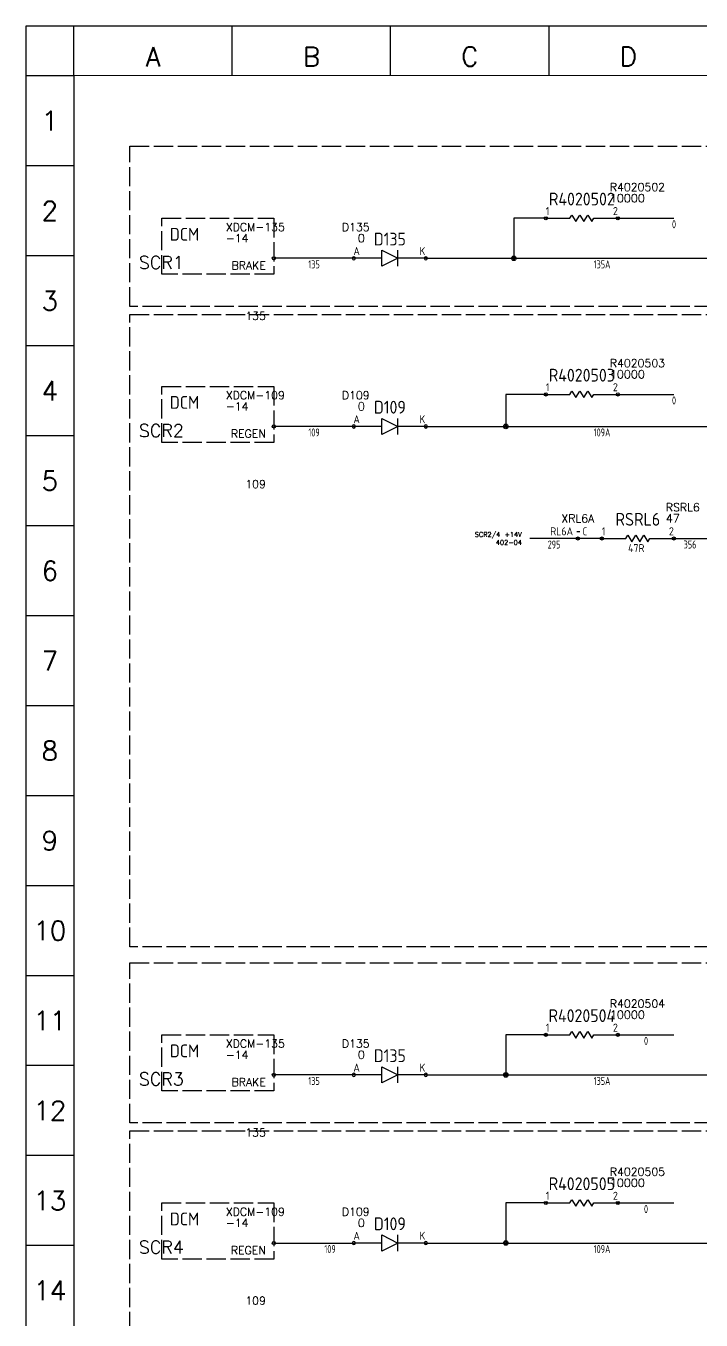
# Model space of a CAD drawing. Header units: millimetres. Extents: x 0 to 1020, y 0 to 646.
# Drawn here: x 0 to 211, y 240.9 to 645.1 of the extents above; entities that cross this region are included whole.
import ezdxf
from ezdxf.enums import TextEntityAlignment as Align

# ---------------------------------------------------------------- set-up
doc = ezdxf.new("R2010")
doc.units = ezdxf.units.MM
doc.header["$LTSCALE"] = 0.5
doc.linetypes.add('ACAD_ISO02W100', pattern=[15, 12, -3])
for name, color, linetype in [('LOCBOX', 7, 'ACAD_ISO02W100'), ('OUTLINE_GRID', 7, 'Continuous'), ('SYMS', 7, 'Continuous'), ('WIREFIXED', 7, 'Continuous'), ('WIRES', 7, 'Continuous')]:
    doc.layers.add(name, color=color, linetype=linetype)
doc.layers.add('NETLIST', color=50, linetype='Continuous', plot=False)
doc.styles.get("Standard").update_dxf_attribs({"font": 'txt.shx', "bigfont": 'gbcbig.shx'})
doc.styles.add('WD', font='romans.shx', dxfattribs={"bigfont": 'gbcbig.shx'})
doc.styles.add('WD_IEC', font='isocp2.shx', dxfattribs={"width": 0.9, "height": 4})

# ---------------------------------------------------------------- blocks, each defined once
blk = doc.blocks.new('2010 Grid')
at = {"layer": 'OUTLINE_GRID'}
for p, q in [((0, 481.25), (0, 0)), ((850, 481.25), (0, 481.25)), ((12.5, 468.31), (12.5, 481.25)), ((53.75, 468.33), (53.75, 481.27)), ((95, 468.35), (95, 481.29)), ((136.25, 468.37), (136.25, 481.32)), ((12.5, 468.31), (0, 468.31)), ((837.5, 468.74), (12.5, 468.31)), ((12.5, 468.31), (12.5, 0)), ((12.5, 444.89), (0, 444.89)), ((12.5, 421.47), (0, 421.47)), ((12.5, 398.06), (0, 398.06)), ((12.5, 374.64), (0, 374.64)), ((12.5, 351.23), (0, 351.23)), ((12.5, 327.81), (0, 327.81)), ((12.5, 304.4), (0, 304.4)), ((12.5, 280.98), (0, 280.98)), ((12.5, 257.57), (0, 257.57)), ((12.5, 234.15), (0, 234.15)), ((12.5, 210.74), (0, 210.74)), ((12.5, 187.32), (0, 187.32)), ((12.5, 163.91), (0, 163.91))]:
    blk.add_line(p, q, dxfattribs=at)
at = {"layer": 'OUTLINE_GRID', "char_height": 5, "width": 17.7556, "attachment_point": 5}
for s, insert in [('A', (33.12, 473.28)), ('B', (74.38, 473.3)), ('C', (115.62, 473.32)), ('D', (156.88, 473.34)), ('1', (6.25, 456.6)), ('2', (6.25, 433.18)), ('3', (6.25, 409.77)), ('4', (6.25, 386.35)), ('5', (6.25, 362.94)), ('6', (6.25, 339.52)), ('7', (6.25, 316.11)), ('8', (6.25, 292.69)), ('9', (6.25, 269.28)), ('10', (6.25, 245.86)), ('11', (6.25, 222.44)), ('12', (6.25, 199.03)), ('13', (6.25, 175.61)), ('14', (6.25, 152.2))]:
    blk.add_mtext(s, dxfattribs=dict(at, insert=insert))
blk = doc.blocks.new('DCM-1')
at = {"linetype": 'ACAD_ISO02W100'}
blk.add_lwpolyline([(-35, 12.5), (0, 12.5), (0, -5), (-35, -5)], close=True, dxfattribs=at)
blk.add_circle((0, 0), 0.5)
at = {"style": 'WD_IEC'}
for tag, height, flags, p in [('LOC', 4, 1, (-32.5, 14.5)), ('DESC1', 3, 9, (-32.5, 2.5))]:
    blk.add_attdef(tag, text='', height=height, dxfattribs=dict(at, flags=flags)).set_placement(p, align=Align.MIDDLE_LEFT)
blk.add_attdef('TAG1', text='', height=4, dxfattribs=at).set_placement((-32.5, 7.5), align=Align.MIDDLE_LEFT)
at = {"style": 'WD_IEC', "flags": 1}
blk.add_attdef('X1TERM01', (0, 0), '', height=0.5, dxfattribs=at)
blk.add_attdef('TERMDESC01', text='', height=2.5).set_placement((-2.5, -1), align=Align.TOP_RIGHT)
blk.add_attdef('TERM01', text='', height=2.5).set_placement((-2.5, -20), align=Align.BOTTOM_RIGHT)
at = {"layer": 'NETLIST'}
for tag, p in [('NETTAG', (-15, 8.5)), ('NETVALUE', (-15, 5))]:
    blk.add_attdef(tag, p, '', height=2.5, dxfattribs=at)
blk = doc.blocks.new('DIODE-L')
for p, q in [((-22.5, 0), (-13.75, 0)), ((-13.75, -2.5), (-13.75, 2.5)), ((-8.75, 2.5), (-13.75, 0)), ((-13.75, 0), (-8.75, -2.5)), ((-8.75, -2.5), (-8.75, 2.5)), ((-8.75, 0), (0, 0))]:
    blk.add_line(p, q)
for centre in [(-22.5, 0), (0, 0)]:
    blk.add_circle(centre, 0.5)
at = {"style": 'WD_IEC', "flags": 1}
blk.add_attdef('LOC', text='', height=4, dxfattribs=at).set_placement((-11.25, 11), align=Align.MIDDLE_CENTER)
at = {"style": 'WD_IEC'}
for tag, height, p in [('TAG1', 4, (-11.25, 6)), ('DESC1', 2.5, (-11.25, -5))]:
    blk.add_attdef(tag, text='', height=height, dxfattribs=at).set_placement(p, align=Align.MIDDLE_CENTER)
for tag, p, height, flags in [('X4TERM01', (-22.5, 0), 0.64, 1), ('TERM01', (-22.5, 1), 2.5, 8), ('X1TERM02', (0, 0), 0.64, 1)]:
    blk.add_attdef(tag, p, '', height=height, dxfattribs=dict(at, flags=flags))
at = {"style": 'WD_IEC', "flags": 8}
blk.add_attdef('TERM02', text='', height=2.5, dxfattribs=at).set_placement((0, 1), align=Align.RIGHT)
at = {"layer": 'NETLIST'}
for tag, p, height in [('NETTAG', (-2.5, 8.5), 2.5), ('NETVALUE', (-2.5, 5), 2.56)]:
    blk.add_attdef(tag, p, '', height=height, dxfattribs=at)
blk = doc.blocks.new('WD_WNH2')
at = {"linetype": 'Continuous', "style": 'WD_IEC', "width": 0.8}
blk.add_attdef('WIRENO', text='', height=2.5, dxfattribs=at).set_placement((0, 0), align=Align.TOP_CENTER)
at = {"style": 'WD_IEC', "flags": 1}
for tag, p in [('W02USER', (0, -1.21)), ('W03USER', (0, -1.33)), ('W04USER', (0, -1.46)), ('W05USER', (0, -1.58)), ('W06USER', (0, -1.71)), ('W07USER', (0, -1.83)), ('W08USER', (0, -1.96)), ('W09USER', (0, -2.08)), ('W01USER', (0, -1.08)), ('W10USER', (0, -2.21))]:
    blk.add_attdef(tag, text='', height=0.08, dxfattribs=at).set_placement(p, align=Align.CENTER)
blk = doc.blocks.new('RESISTOR-1')
for p, q in [((0, 0), (7.5, 0)), ((7.5, 0), (8.12, 1)), ((8.12, 1), (9.38, -1)), ((9.38, -1), (10.62, 1)), ((10.62, 1), (11.88, -1)), ((11.88, -1), (13.12, 1)), ((13.12, 1), (14.38, -1)), ((14.38, -1), (15, 0)), ((15, 0), (22.5, 0))]:
    blk.add_line(p, q)
for centre in [(0, 0), (22.5, 0)]:
    blk.add_circle(centre, 0.5)
at = {"style": 'WD_IEC', "flags": 1}
blk.add_attdef('LOC', text='', height=4, dxfattribs=at).set_placement((11.25, 11), align=Align.MIDDLE_CENTER)
at = {"style": 'WD_IEC'}
for tag, height, p in [('TAG1', 4, (11.25, 6)), ('DESC1', 2.5, (10.75, -3))]:
    blk.add_attdef(tag, text='', height=height, dxfattribs=at).set_placement(p, align=Align.MIDDLE_CENTER)
for tag, p, height, flags in [('X4TERM01', (0, 0), 0.64, 1), ('TERM01', (0, 1), 2.5, 8), ('X1TERM02', (22.5, 0), 0.64, 1)]:
    blk.add_attdef(tag, p, '', height=height, dxfattribs=dict(at, flags=flags))
at = {"style": 'WD_IEC', "flags": 8}
blk.add_attdef('TERM02', text='', height=2.5, dxfattribs=at).set_placement((22.5, 1), align=Align.RIGHT)
at = {"layer": 'NETLIST'}
for tag, p, height in [('NETTAG', (20, 8.5), 2.5), ('NETVALUE', (20, 5), 2.56)]:
    blk.add_attdef(tag, p, '', height=height, dxfattribs=at)
blk = doc.blocks.new('TBH-1')
blk.add_line((-0.33, 2.17), (0.65, 2.17))
blk.add_circle((0, 0), 0.5)
at = {"style": 'WD_IEC', "flags": 1}
blk.add_attdef('LOC', text='', height=4, dxfattribs=at).set_placement((-15, 7.5), align=Align.MIDDLE_LEFT)
at = {"style": 'WD_IEC'}
blk.add_attdef('TAG1', text='', height=2.5, dxfattribs=at).set_placement((-1.5, 1), align=Align.RIGHT)
at = {"style": 'WD_IEC', "flags": 1}
blk.add_attdef('X1TERM01', (0, 0), '', height=0.5, dxfattribs=at)
at = {"style": 'WD_IEC', "width": 0.9}
blk.add_attdef('TERM01', (1.5, 1), '', height=2.5, dxfattribs=at)
at = {"layer": 'NETLIST'}
for tag, p in [('NETTAG', (0, 5)), ('NETVALUE', (0, -2.5))]:
    blk.add_attdef(tag, text='', height=2.5, dxfattribs=at).set_placement(p, align=Align.CENTER)
blk = doc.blocks.new('WDDOT')
for radius in [0.72, 0.449, 0.223]:
    blk.add_circle((0, 0), radius)

msp = doc.modelspace()

# ---------------------------------------------------------------- linework, layer by layer
at = {"layer": 'LOCBOX'}
for points in [[(32.5, 607.5), (372.5, 607.5), (372.5, 557.5), (32.5, 557.5)], [(32.5, 555), (372.5, 555), (372.5, 357.5), (32.5, 357.5)], [(32.5, 352.5), (372.5, 352.5), (372.5, 302.5), (32.5, 302.5)], [(32.5, 300), (372.5, 300), (372.5, 102.5), (32.5, 102.5)]]:
    msp.add_lwpolyline(points, close=True, dxfattribs=at)
at = {"layer": 'WIRES'}
for p, q in [((162.5, 585), (152.5, 585)), ((152.5, 585), (152.5, 572.5)), ((185, 585), (202.5, 585)), ((102.5, 572.5), (77.5, 572.5)), ((125, 572.5), (235, 572.5)), ((162.5, 530), (150, 530)), ((150, 530), (150, 520)), ((185, 530), (202.5, 530)), ((102.5, 520), (77.5, 520)), ((125, 520), (235, 520)), ((172.5, 485), (157.5, 485)), ((180, 485), (172.5, 485)), ((202.5, 485), (220, 485)), ((162.5, 330), (150, 330)), ((150, 330), (150, 317.5)), ((185, 330), (202.5, 330)), ((102.5, 317.5), (77.5, 317.5)), ((125, 317.5), (235, 317.5)), ((162.5, 277.5), (150, 277.5)), ((150, 277.5), (150, 265)), ((185, 277.5), (202.5, 277.5)), ((77.5, 265), (102.5, 265)), ((125, 265), (235, 265))]:
    msp.add_line(p, q, dxfattribs=at)

# ---------------------------------------------------------------- block references
at = {"xscale": 1.2, "yscale": 1.2, "zscale": 1.2}
msp.add_blockref('2010 Grid', (0, 67.5), dxfattribs=at)
ref = msp.add_blockref('RESISTOR-1', (162.5, 585))
ref.add_attrib('NETTAG', 'R4020502', (182.5, 593.5), dxfattribs={"layer": 'NETLIST', "height": 2.5})
ref.add_attrib('NETVALUE', '10000', (182.5, 590), dxfattribs={"layer": 'NETLIST', "height": 2.56})
ref.add_attrib('TAG1', 'R4020502', dxfattribs={"height": 4, "style": 'WD_IEC'}).set_placement((173.75, 591), align=Align.MIDDLE_CENTER)
ref.add_attrib('TERM01', '1', (162.5, 586), dxfattribs={"height": 2.5, "style": 'WD_IEC'})
ref.add_attrib('TERM02', '2', dxfattribs={"height": 2.5, "style": 'WD_IEC'}).set_placement((185, 586), align=Align.RIGHT)
for name, p, values in [('DCM-1', (77.5, 572.5), {'NETVALUE': '-14', 'NETTAG': 'XDCM-135', 'TERM01': '135', 'TAG1': 'DCM', 'TERMDESC01': 'BRAKE'}), ('DCM-1', (77.5, 520), {'NETVALUE': '-14', 'NETTAG': 'XDCM-109', 'TERM01': '109', 'TAG1': 'DCM', 'TERMDESC01': 'REGEN'}), ('TBH-1', (172.5, 485), {'TAG1': 'RL6A', 'TERM01': 'C', 'NETTAG': 'XRL6A'}), ('DCM-1', (77.5, 317.5), {'NETVALUE': '-14', 'NETTAG': 'XDCM-135', 'TERM01': '135', 'TAG1': 'DCM', 'TERMDESC01': 'BRAKE'}), ('DCM-1', (77.5, 265), {'NETVALUE': '-14', 'NETTAG': 'XDCM-109', 'TERM01': '109', 'TAG1': 'DCM', 'TERMDESC01': 'REGEN'})]:
    msp.add_blockref(name, p).add_auto_attribs(values)
ref = msp.add_blockref('DIODE-L', (102.5, 572.5), dxfattribs=dict(xscale=-1))
ref.add_attrib('NETTAG', 'D135', (98.75, 581), dxfattribs={"layer": 'NETLIST', "height": 2.5})
ref.add_attrib('NETVALUE', '0', (103.72, 577.5), dxfattribs={"layer": 'NETLIST', "height": 2.56})
ref.add_attrib('TAG1', 'D135', dxfattribs={"height": 4, "style": 'WD_IEC'}).set_placement((113.75, 578.5), align=Align.MIDDLE_CENTER)
ref.add_attrib('TERM01', 'K', (122.99, 573.5), dxfattribs={"height": 2.5, "style": 'WD_IEC'})
ref.add_attrib('TERM02', 'A', dxfattribs={"height": 2.5, "style": 'WD_IEC'}).set_placement((104.38, 573.5), align=Align.RIGHT)
ref = msp.add_blockref('RESISTOR-1', (162.5, 530))
ref.add_attrib('NETTAG', 'R4020503', (182.5, 538.5), dxfattribs={"layer": 'NETLIST', "height": 2.5})
ref.add_attrib('NETVALUE', '10000', (182.5, 535), dxfattribs={"layer": 'NETLIST', "height": 2.56})
ref.add_attrib('TAG1', 'R4020503', dxfattribs={"height": 4, "style": 'WD_IEC'}).set_placement((173.75, 536), align=Align.MIDDLE_CENTER)
ref.add_attrib('TERM01', '1', (162.5, 531), dxfattribs={"height": 2.5, "style": 'WD_IEC'})
ref.add_attrib('TERM02', '2', dxfattribs={"height": 2.5, "style": 'WD_IEC'}).set_placement((185, 531), align=Align.RIGHT)
ref = msp.add_blockref('DIODE-L', (102.5, 520), dxfattribs=dict(xscale=-1))
ref.add_attrib('NETTAG', 'D109', (98.75, 528.5), dxfattribs={"layer": 'NETLIST', "height": 2.5})
ref.add_attrib('NETVALUE', '0', (103.72, 525), dxfattribs={"layer": 'NETLIST', "height": 2.56})
ref.add_attrib('TAG1', 'D109', dxfattribs={"height": 4, "style": 'WD_IEC'}).set_placement((113.75, 526), align=Align.MIDDLE_CENTER)
ref.add_attrib('TERM01', 'K', (122.99, 521), dxfattribs={"height": 2.5, "style": 'WD_IEC'})
ref.add_attrib('TERM02', 'A', dxfattribs={"height": 2.5, "style": 'WD_IEC'}).set_placement((104.38, 521), align=Align.RIGHT)
ref = msp.add_blockref('RESISTOR-1', (180, 485))
ref.add_attrib('NETTAG', 'RSRL6', (200, 493.5), dxfattribs={"layer": 'NETLIST', "height": 2.5})
ref.add_attrib('NETVALUE', '47', (200, 490), dxfattribs={"layer": 'NETLIST', "height": 2.56})
ref.add_attrib('TAG1', 'RSRL6', dxfattribs={"height": 4, "style": 'WD_IEC'}).set_placement((191.25, 491), align=Align.MIDDLE_CENTER)
ref.add_attrib('DESC1', '47R', dxfattribs={"height": 2.5, "style": 'WD_IEC'}).set_placement((190.75, 482), align=Align.MIDDLE_CENTER)
ref.add_attrib('TERM01', '1', (180, 486), dxfattribs={"height": 2.5, "style": 'WD_IEC'})
ref.add_attrib('TERM02', '2', dxfattribs={"height": 2.5, "style": 'WD_IEC'}).set_placement((202.5, 486), align=Align.RIGHT)
ref = msp.add_blockref('RESISTOR-1', (162.5, 330))
ref.add_attrib('NETTAG', 'R4020504', (182.5, 338.5), dxfattribs={"layer": 'NETLIST', "height": 2.5})
ref.add_attrib('NETVALUE', '10000', (182.5, 335), dxfattribs={"layer": 'NETLIST', "height": 2.56})
ref.add_attrib('TAG1', 'R4020504', dxfattribs={"height": 4, "style": 'WD_IEC'}).set_placement((173.75, 336), align=Align.MIDDLE_CENTER)
ref.add_attrib('TERM01', '1', (162.5, 331), dxfattribs={"height": 2.5, "style": 'WD_IEC'})
ref.add_attrib('TERM02', '2', dxfattribs={"height": 2.5, "style": 'WD_IEC'}).set_placement((185, 331), align=Align.RIGHT)
ref = msp.add_blockref('DIODE-L', (102.5, 317.5), dxfattribs=dict(xscale=-1))
ref.add_attrib('NETTAG', 'D135', (98.75, 326), dxfattribs={"layer": 'NETLIST', "height": 2.5})
ref.add_attrib('NETVALUE', '0', (103.72, 322.5), dxfattribs={"layer": 'NETLIST', "height": 2.56})
ref.add_attrib('TAG1', 'D135', dxfattribs={"height": 4, "style": 'WD_IEC'}).set_placement((113.75, 323.5), align=Align.MIDDLE_CENTER)
ref.add_attrib('TERM01', 'K', (122.99, 318.5), dxfattribs={"height": 2.5, "style": 'WD_IEC'})
ref.add_attrib('TERM02', 'A', dxfattribs={"height": 2.5, "style": 'WD_IEC'}).set_placement((104.38, 318.5), align=Align.RIGHT)
ref = msp.add_blockref('RESISTOR-1', (162.5, 277.5))
ref.add_attrib('NETTAG', 'R4020505', (182.5, 286), dxfattribs={"layer": 'NETLIST', "height": 2.5})
ref.add_attrib('NETVALUE', '10000', (182.5, 282.5), dxfattribs={"layer": 'NETLIST', "height": 2.56})
ref.add_attrib('TAG1', 'R4020505', dxfattribs={"height": 4, "style": 'WD_IEC'}).set_placement((173.75, 283.5), align=Align.MIDDLE_CENTER)
ref.add_attrib('TERM01', '1', (162.5, 278.5), dxfattribs={"height": 2.5, "style": 'WD_IEC'})
ref.add_attrib('TERM02', '2', dxfattribs={"height": 2.5, "style": 'WD_IEC'}).set_placement((185, 278.5), align=Align.RIGHT)
ref = msp.add_blockref('DIODE-L', (102.5, 265), dxfattribs=dict(xscale=-1))
ref.add_attrib('NETTAG', 'D109', (98.75, 273.5), dxfattribs={"layer": 'NETLIST', "height": 2.5})
ref.add_attrib('NETVALUE', '0', (103.72, 270), dxfattribs={"layer": 'NETLIST', "height": 2.56})
ref.add_attrib('TAG1', 'D109', dxfattribs={"height": 4, "style": 'WD_IEC'}).set_placement((113.75, 271), align=Align.MIDDLE_CENTER)
ref.add_attrib('TERM01', 'K', (122.99, 266), dxfattribs={"height": 2.5, "style": 'WD_IEC'})
ref.add_attrib('TERM02', 'A', dxfattribs={"height": 2.5, "style": 'WD_IEC'}).set_placement((104.38, 266), align=Align.RIGHT)
at = {"layer": 'SYMS'}
for p in [(152.5, 572.5), (150, 520), (150, 317.5), (150, 265)]:
    msp.add_blockref('WDDOT', p, dxfattribs=at)
at = {"layer": 'WIREFIXED'}
ref = msp.add_blockref('WD_WNH2', (202.5, 585), dxfattribs=at)
ref.add_attrib('WIRENOF', '0', dxfattribs={"linetype": 'Continuous', "height": 2.5, "style": 'WD_IEC', "width": 0.8}).set_placement((202.56, 584.37), align=Align.TOP_CENTER)
ref = msp.add_blockref('WD_WNH2', (90, 572.5), dxfattribs=at)
ref.add_attrib('WIRENOF', '135', dxfattribs={"linetype": 'Continuous', "height": 2.5, "style": 'WD_IEC', "width": 0.8}).set_placement((90.06, 571.87), align=Align.TOP_CENTER)
ref = msp.add_blockref('WD_WNH2', (180, 572.5), dxfattribs=at)
ref.add_attrib('WIRENOF', '135A', dxfattribs={"linetype": 'Continuous', "height": 2.5, "style": 'WD_IEC', "width": 0.8}).set_placement((180.06, 571.87), align=Align.TOP_CENTER)
ref = msp.add_blockref('WD_WNH2', (202.5, 530), dxfattribs=at)
ref.add_attrib('WIRENOF', '0', dxfattribs={"linetype": 'Continuous', "height": 2.5, "style": 'WD_IEC', "width": 0.8}).set_placement((202.56, 529.37), align=Align.TOP_CENTER)
ref = msp.add_blockref('WD_WNH2', (90, 520), dxfattribs=at)
ref.add_attrib('WIRENOF', '109', dxfattribs={"linetype": 'Continuous', "height": 2.5, "style": 'WD_IEC', "width": 0.8}).set_placement((90.06, 519.37), align=Align.TOP_CENTER)
ref = msp.add_blockref('WD_WNH2', (180, 520), dxfattribs=at)
ref.add_attrib('WIRENOF', '109A', dxfattribs={"linetype": 'Continuous', "height": 2.5, "style": 'WD_IEC', "width": 0.8}).set_placement((180.06, 519.37), align=Align.TOP_CENTER)
ref = msp.add_blockref('WD_WNH2', (165, 485), dxfattribs=at)
ref.add_attrib('WIRENOF', '295', dxfattribs={"linetype": 'Continuous', "height": 2.5, "style": 'WD_IEC', "width": 0.8}).set_placement((165.06, 484.37), align=Align.TOP_CENTER)
ref = msp.add_blockref('WD_WNH2', (207.5, 485), dxfattribs=at)
ref.add_attrib('WIRENOF', '356', dxfattribs={"linetype": 'Continuous', "height": 2.5, "style": 'WD_IEC', "width": 0.8}).set_placement((207.56, 484.37), align=Align.TOP_CENTER)
ref = msp.add_blockref('WD_WNH2', (193.75, 330), dxfattribs=at)
ref.add_attrib('WIRENOF', '0', dxfattribs={"linetype": 'Continuous', "height": 2.5, "style": 'WD_IEC', "width": 0.8}).set_placement((193.81, 329.37), align=Align.TOP_CENTER)
ref = msp.add_blockref('WD_WNH2', (90, 317.5), dxfattribs=at)
ref.add_attrib('WIRENOF', '135', dxfattribs={"linetype": 'Continuous', "height": 2.5, "style": 'WD_IEC', "width": 0.8}).set_placement((90.06, 316.87), align=Align.TOP_CENTER)
ref = msp.add_blockref('WD_WNH2', (180, 317.5), dxfattribs=at)
ref.add_attrib('WIRENOF', '135A', dxfattribs={"linetype": 'Continuous', "height": 2.5, "style": 'WD_IEC', "width": 0.8}).set_placement((180.06, 316.87), align=Align.TOP_CENTER)
ref = msp.add_blockref('WD_WNH2', (193.75, 277.5), dxfattribs=at)
ref.add_attrib('WIRENOF', '0', dxfattribs={"linetype": 'Continuous', "height": 2.5, "style": 'WD_IEC', "width": 0.8}).set_placement((193.81, 276.87), align=Align.TOP_CENTER)
ref = msp.add_blockref('WD_WNH2', (95, 265), dxfattribs=at)
ref.add_attrib('WIRENOF', '109', dxfattribs={"linetype": 'Continuous', "height": 2.5, "style": 'WD_IEC', "width": 0.8}).set_placement((95.06, 264.37), align=Align.TOP_CENTER)
ref = msp.add_blockref('WD_WNH2', (180, 265), dxfattribs=at)
ref.add_attrib('WIRENOF', '109A', dxfattribs={"linetype": 'Continuous', "height": 2.5, "style": 'WD_IEC', "width": 0.8}).set_placement((180.06, 264.37), align=Align.TOP_CENTER)

# ---------------------------------------------------------------- texts
at = {"insert": (155, 485), "char_height": 1.5, "attachment_point": 6}
msp.add_mtext_dynamic_manual_height_columns('SCR2/4 +14V\\P402-04', width=19.4973, gutter_width=0.5, heights=[0], dxfattribs=at)
at = {"layer": 'LOCBOX', "style": 'WD'}
for s, p in [('SCR1', (42.33, 568)), ('SCR2', (42.33, 515.5)), ('SCR3', (42.33, 313)), ('SCR4', (42.33, 260.5))]:
    msp.add_text(s, height=4, dxfattribs=at).set_placement(p, align=Align.BOTTOM_CENTER)

doc.saveas('drawing.dxf')
